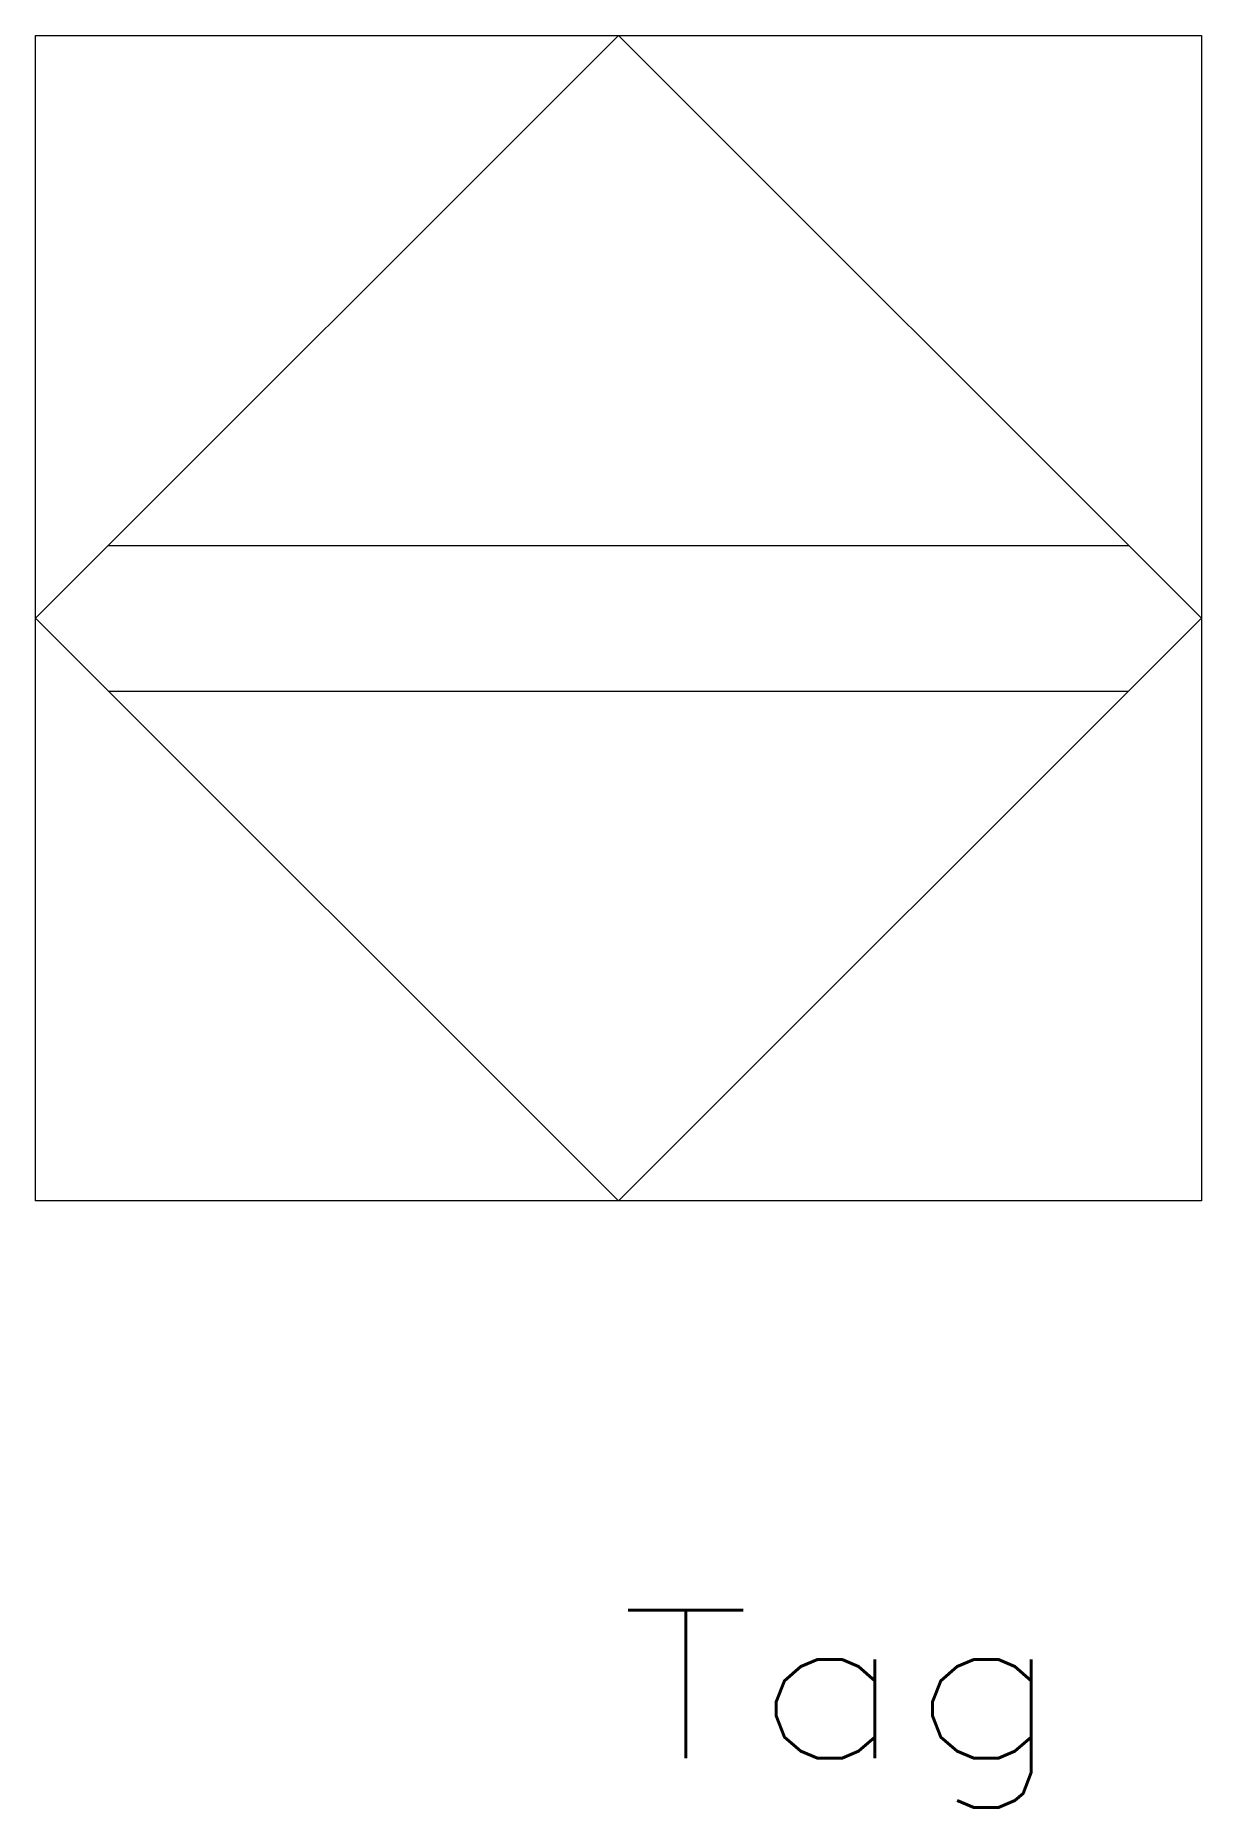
# Model space of a CAD drawing. Header units: inches. Extents: x -5 to 5, y -10.2 to 5.
import ezdxf
from ezdxf.enums import TextEntityAlignment as Align

# ---------------------------------------------------------------- set-up
doc = ezdxf.new("R2010")
doc.units = ezdxf.units.IN
doc.header["$MEASUREMENT"] = 0
doc.layers.get('0').update_dxf_attribs({"lineweight": 0})
doc.styles.add('STANDARD1', font='TXT.SHX')

msp = doc.modelspace()

# ---------------------------------------------------------------- linework, layer by layer
for p, q in [((-5, 5), (5, 5)), ((-5, -5), (-5, 5)), ((0, 5), (-5, 0)), ((5, 0), (0, 5)), ((5, 5), (5, -5)), ((-4.375, 0.625), (4.375, 0.625)), ((-5, 0), (0, -5)), ((0, -5), (5, 0)), ((-4.375, -0.625), (4.375, -0.625)), ((5, -5), (-5, -5))]:
    msp.add_line(p, q)

# ---------------------------------------------------------------- texts
at = {"color": 7, "linetype": 'Continuous', "style": 'STANDARD1', "width": 1.166667}
msp.add_text('Tag', height=1.27, dxfattribs=at).set_placement((0.012, -9.782), (3.822, -9.782), align=Align.FIT)

doc.saveas('drawing.dxf')
